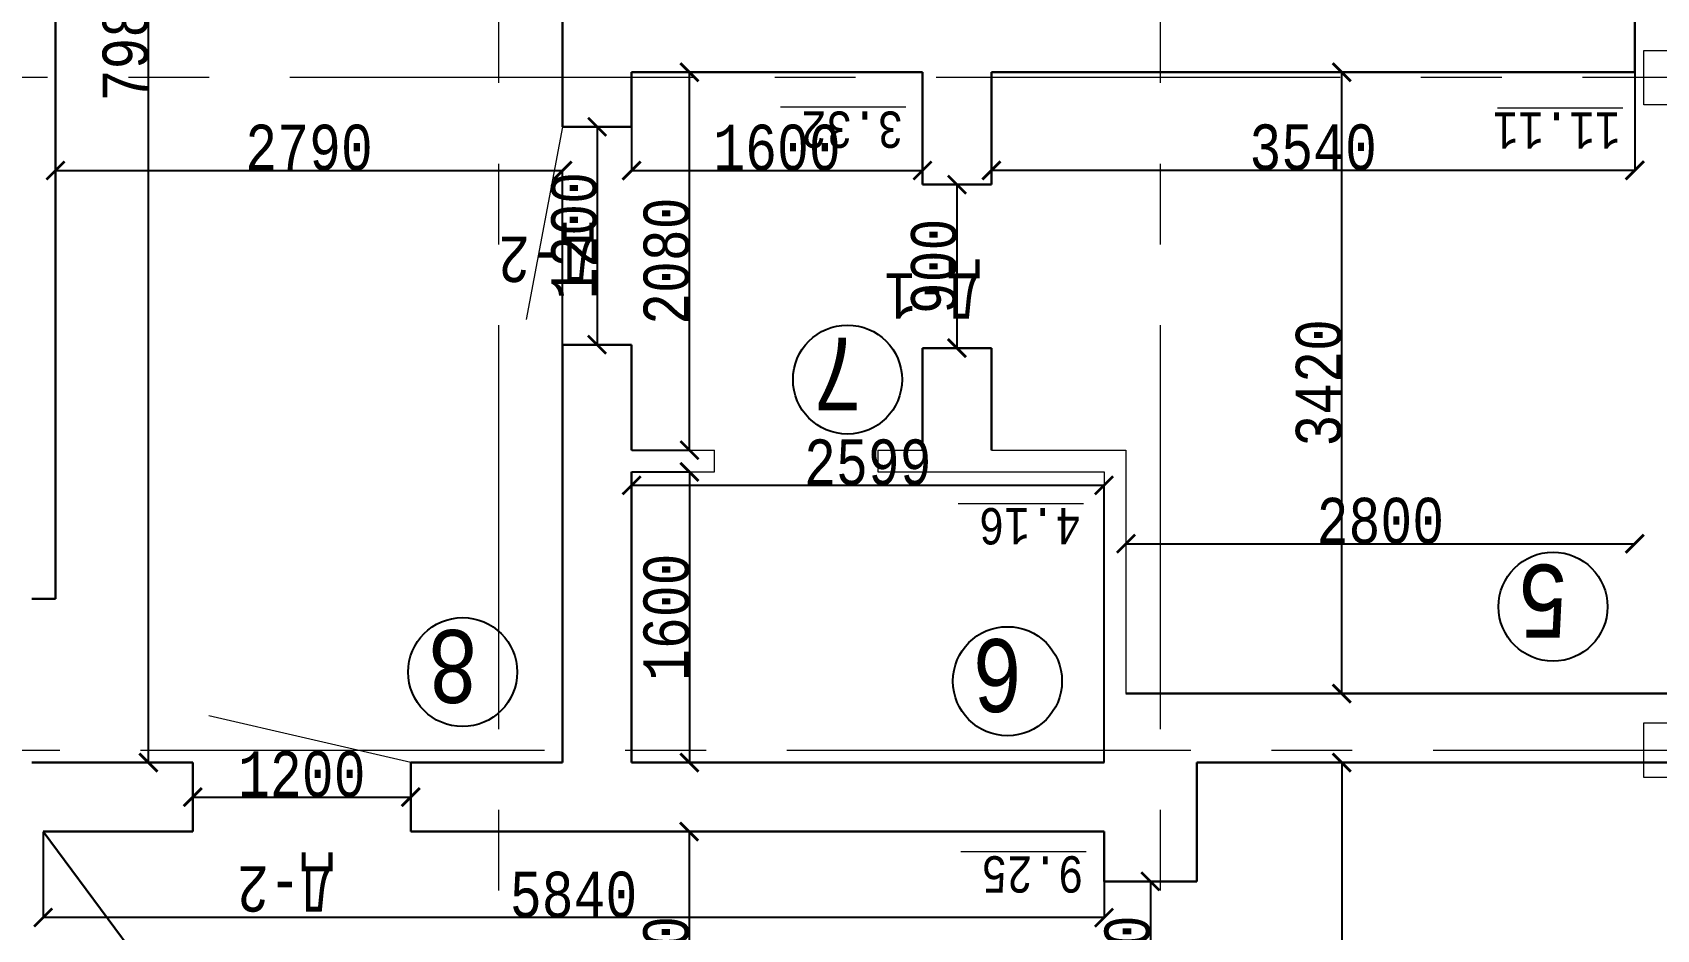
# Model space of a CAD drawing. Header units: millimetres. Extents: x -689206 to 4969298, y -1019800 to 703299.
# Drawn here: x 377980 to 386916, y -947897 to -942960 of the extents above; entities that cross this region are included whole.
import ezdxf

# ---------------------------------------------------------------- set-up
doc = ezdxf.new("R2010")
doc.units = ezdxf.units.MM
doc.linetypes.add('осеваяX2', pattern=[101.6, 63.5, -12.7, 12.7, -12.7])
for name, color, linetype, lineweight in [('несущие', 7, 'Continuous', 30), ('ПЕРЕГОРОДКИ', 252, 'Continuous', 9), ('РАЗМЕРЫ', 7, 'Continuous', 9), ('стены', 7, 'Continuous', 20)]:
    doc.layers.add(name, color=color, linetype=linetype, lineweight=lineweight)
doc.layers.add('четотам', color=7, linetype='Continuous')
doc.styles.add('Аннотативный', font='isocteur.ttf', dxfattribs={"width": 0.7, "height": 250})
doc.dimstyles.new('Аннотативный', dxfattribs={"dimscale": 0, "dimtxt": 250, "dimasz": 100, "dimexe": 1.25, "dimexo": 0.625, "dimtad": 1, "dimdec": 0, "dimtxsty": 'Аннотативный', "dimblk": 'ARCHTICK', "dimcen": 2.5, "dimadec": 0, "dimazin": 0, "dimtfac": 1, "dimtdec": 0, "dimtmove": 0, "dimatfit": 3, "dimfxl": 1, "dimarcsym": 0})

# ---------------------------------------------------------------- blocks, each defined once
blk = doc.blocks.new('_ArchTick')
at = {"color": 0, "linetype": 'ByBlock', "const_width": 0.15}
blk.add_lwpolyline([(-0.5, -0.5), (0.5, 0.5)], dxfattribs=at)
blk = doc.blocks.new('*D4265')
at = {"layer": 'Defpoints', "color": 0, "lineweight": 5, "transparency": 16777216}
for p in [(385183.8, -943178.3), (385183.8, -943178.3), (385183.8, -946598.3)]:
    blk.add_point(p, dxfattribs=at)
at = {"layer": 'стены', "color": 0, "lineweight": -2, "transparency": 16777216}
for p, q in [((385183.1, -943178.3), (385182.5, -943178.3)), ((385183.8, -946598.3), (385183.8, -943178.3)), ((385183.1, -946598.3), (385182.5, -946598.3))]:
    blk.add_line(p, q, dxfattribs=at)
at = {"layer": 'стены', "color": 0, "lineweight": -2, "transparency": 16777216, "xscale": 100, "yscale": 100, "zscale": 100}
for p, rotation in [((385183.8, -943178.3), 90), ((385183.8, -946598.3), 270)]:
    blk.add_blockref('_ArchTick', p, dxfattribs=dict(at, rotation=rotation))
at = {"layer": 'стены', "color": 0, "lineweight": 5, "transparency": 16777216, "insert": (385058.1, -944888.3), "char_height": 250, "attachment_point": 5, "rotation": 90, "style": 'Аннотативный'}
blk.add_mtext('3420', dxfattribs=at)
blk = doc.blocks.new('*D4266')
at = {"layer": 'Defpoints', "color": 0, "lineweight": 5, "transparency": 16777216}
for p in [(383256.7, -943178.3), (386796.7, -943178.3), (386796.7, -943718.3)]:
    blk.add_point(p, dxfattribs=at)
at = {"layer": 'стены', "color": 0, "lineweight": -2, "transparency": 16777216}
for p, q in [((383256.7, -943178.9), (383256.7, -943719.5)), ((386796.7, -943178.9), (386796.7, -943719.5)), ((383256.7, -943718.3), (386796.7, -943718.3))]:
    blk.add_line(p, q, dxfattribs=at)
at = {"layer": 'стены', "color": 0, "lineweight": -2, "transparency": 16777216, "xscale": 100, "yscale": 100, "zscale": 100, "rotation": 180}
blk.add_blockref('_ArchTick', (383256.7, -943718.3), dxfattribs=at)
at = {"layer": 'стены', "color": 0, "lineweight": -2, "transparency": 16777216, "xscale": 100, "yscale": 100, "zscale": 100}
blk.add_blockref('_ArchTick', (386796.7, -943718.3), dxfattribs=at)
at = {"layer": 'стены', "color": 0, "lineweight": 5, "transparency": 16777216, "insert": (385026.7, -943592.6), "char_height": 250, "attachment_point": 5, "style": 'Аннотативный'}
blk.add_mtext('3540', dxfattribs=at)
blk = doc.blocks.new('*D4267')
at = {"layer": 'Defpoints', "color": 0, "lineweight": 5, "transparency": 16777216}
for p in [(381276.7, -943178.3), (381594.8, -943178.3), (381276.7, -945258.3)]:
    blk.add_point(p, dxfattribs=at)
at = {"layer": 'стены', "color": 0, "lineweight": -2, "transparency": 16777216}
for p, q in [((381277.4, -943178.3), (381596.1, -943178.3)), ((381594.8, -945258.3), (381594.8, -943178.3)), ((381277.4, -945258.3), (381596.1, -945258.3))]:
    blk.add_line(p, q, dxfattribs=at)
at = {"layer": 'стены', "color": 0, "lineweight": -2, "transparency": 16777216, "xscale": 100, "yscale": 100, "zscale": 100}
for p, rotation in [((381594.8, -943178.3), 90), ((381594.8, -945258.3), 270)]:
    blk.add_blockref('_ArchTick', p, dxfattribs=dict(at, rotation=rotation))
at = {"layer": 'стены', "color": 0, "lineweight": 5, "transparency": 16777216, "insert": (381469.2, -944218.3), "char_height": 250, "attachment_point": 5, "rotation": 90, "style": 'Аннотативный'}
blk.add_mtext('2080', dxfattribs=at)
blk = doc.blocks.new('*D4268')
at = {"layer": 'Defpoints', "color": 0, "lineweight": 5, "transparency": 16777216}
for p in [(381276.7, -945378.3), (381276.7, -946978.3), (381594.5, -946978.3)]:
    blk.add_point(p, dxfattribs=at)
at = {"layer": 'стены', "color": 0, "lineweight": -2, "transparency": 16777216}
for p, q in [((381277.4, -945378.3), (381595.7, -945378.3)), ((381594.5, -945378.3), (381594.5, -946978.3)), ((381277.4, -946978.3), (381595.7, -946978.3))]:
    blk.add_line(p, q, dxfattribs=at)
at = {"layer": 'стены', "color": 0, "lineweight": -2, "transparency": 16777216, "xscale": 100, "yscale": 100, "zscale": 100}
for p, rotation in [((381594.5, -945378.3), 90), ((381594.5, -946978.3), 270)]:
    blk.add_blockref('_ArchTick', p, dxfattribs=dict(at, rotation=rotation))
at = {"layer": 'стены', "color": 0, "transparency": 16777216, "insert": (381468.8, -946178.3), "char_height": 250, "attachment_point": 5, "rotation": 90, "style": 'Аннотативный'}
blk.add_mtext('1600', dxfattribs=at)
blk = doc.blocks.new('*D4269')
at = {"layer": 'Defpoints', "color": 0, "lineweight": 5, "transparency": 16777216}
for p in [(383876.1, -945452.1), (381276.7, -946978.3), (383876.1, -946978.3)]:
    blk.add_point(p, dxfattribs=at)
at = {"layer": 'стены', "color": 0, "lineweight": -2, "transparency": 16777216}
for p, q in [((381276.7, -946977.6), (381276.7, -945450.8)), ((381276.7, -945452.1), (383876.1, -945452.1)), ((383876.1, -946977.6), (383876.1, -945450.8))]:
    blk.add_line(p, q, dxfattribs=at)
at = {"layer": 'стены', "color": 0, "lineweight": -2, "transparency": 16777216, "xscale": 100, "yscale": 100, "zscale": 100, "rotation": 180}
blk.add_blockref('_ArchTick', (381276.7, -945452.1), dxfattribs=at)
at = {"layer": 'стены', "color": 0, "lineweight": -2, "transparency": 16777216, "xscale": 100, "yscale": 100, "zscale": 100}
blk.add_blockref('_ArchTick', (383876.1, -945452.1), dxfattribs=at)
at = {"layer": 'стены', "color": 0, "transparency": 16777216, "insert": (382576.4, -945326.4), "char_height": 250, "attachment_point": 5, "style": 'Аннотативный'}
blk.add_mtext('2599', dxfattribs=at)
blk = doc.blocks.new('*D4270')
at = {"layer": 'Defpoints', "color": 0, "lineweight": 5, "transparency": 16777216}
for p in [(383996.7, -945773.6), (386796.7, -945773.6), (386796.7, -945773.6)]:
    blk.add_point(p, dxfattribs=at)
at = {"layer": 'стены', "color": 0, "lineweight": -2, "transparency": 16777216}
for p, q in [((383996.7, -945772.9), (383996.7, -945772.3)), ((383996.7, -945773.6), (386796.7, -945773.6)), ((386796.7, -945772.9), (386796.7, -945772.3))]:
    blk.add_line(p, q, dxfattribs=at)
at = {"layer": 'стены', "color": 0, "lineweight": -2, "transparency": 16777216, "xscale": 100, "yscale": 100, "zscale": 100, "rotation": 180}
blk.add_blockref('_ArchTick', (383996.7, -945773.6), dxfattribs=at)
at = {"layer": 'стены', "color": 0, "lineweight": -2, "transparency": 16777216, "xscale": 100, "yscale": 100, "zscale": 100}
blk.add_blockref('_ArchTick', (386796.7, -945773.6), dxfattribs=at)
at = {"layer": 'стены', "color": 0, "lineweight": 5, "transparency": 16777216, "insert": (385396.7, -945647.9), "char_height": 250, "attachment_point": 5, "style": 'Аннотативный'}
blk.add_mtext('2800', dxfattribs=at)
blk = doc.blocks.new('*D4306')
at = {"layer": 'Defpoints', "color": 0, "lineweight": 5, "transparency": 16777216}
for p in [(381086.7, -943478.5), (381086.7, -944678.3), (381086.7, -944678.3)]:
    blk.add_point(p, dxfattribs=at)
at = {"layer": 'стены', "color": 0, "lineweight": -2, "transparency": 16777216}
for p, q in [((381086.1, -943478.5), (381085.5, -943478.5)), ((381086.7, -943478.5), (381086.7, -944678.3)), ((381086.1, -944678.3), (381085.5, -944678.3))]:
    blk.add_line(p, q, dxfattribs=at)
at = {"layer": 'стены', "color": 0, "lineweight": -2, "transparency": 16777216, "xscale": 100, "yscale": 100, "zscale": 100}
for p, rotation in [((381086.7, -943478.5), 90), ((381086.7, -944678.3), 270)]:
    blk.add_blockref('_ArchTick', p, dxfattribs=dict(at, rotation=rotation))
at = {"layer": 'стены', "color": 0, "lineweight": 5, "transparency": 16777216, "insert": (380961.1, -944078.4), "char_height": 250, "attachment_point": 5, "rotation": 90, "style": 'Аннотативный'}
blk.add_mtext('1200', dxfattribs=at)
blk = doc.blocks.new('*D4307')
at = {"layer": 'Defpoints', "color": 0, "lineweight": 5, "transparency": 16777216}
for p in [(381276.7, -943178.3), (382876.7, -943178.3), (382876.7, -943719.5)]:
    blk.add_point(p, dxfattribs=at)
at = {"layer": 'стены', "color": 0, "lineweight": -2, "transparency": 16777216}
for p, q in [((381276.7, -943178.9), (381276.7, -943720.8)), ((382876.7, -943178.9), (382876.7, -943720.8)), ((381276.7, -943719.5), (382876.7, -943719.5))]:
    blk.add_line(p, q, dxfattribs=at)
at = {"layer": 'стены', "color": 0, "lineweight": -2, "transparency": 16777216, "xscale": 100, "yscale": 100, "zscale": 100, "rotation": 180}
blk.add_blockref('_ArchTick', (381276.7, -943719.5), dxfattribs=at)
at = {"layer": 'стены', "color": 0, "lineweight": -2, "transparency": 16777216, "xscale": 100, "yscale": 100, "zscale": 100}
blk.add_blockref('_ArchTick', (382876.7, -943719.5), dxfattribs=at)
at = {"layer": 'стены', "color": 0, "lineweight": 5, "transparency": 16777216, "insert": (382076.7, -943593.9), "char_height": 250, "attachment_point": 5, "style": 'Аннотативный'}
blk.add_mtext('1600', dxfattribs=at)
blk = doc.blocks.new('*D4334')
at = {"layer": 'Defpoints', "color": 0, "linetype": 'ByBlock', "lineweight": 5, "transparency": 16777216}
for p in [(384386.1, -946978.3), (384641.1, -951978.3), (385183.8, -951978.3)]:
    blk.add_point(p, dxfattribs=at)
at = {"layer": 'ПЕРЕГОРОДКИ', "color": 0, "linetype": 'ByBlock', "lineweight": -2, "transparency": 16777216}
for p, q in [((384386.7, -946978.3), (385185, -946978.3)), ((385183.8, -946978.3), (385183.8, -951978.3)), ((384641.7, -951978.3), (385185, -951978.3))]:
    blk.add_line(p, q, dxfattribs=at)
at = {"layer": 'ПЕРЕГОРОДКИ', "color": 0, "linetype": 'ByBlock', "lineweight": -2, "transparency": 16777216, "xscale": 100, "yscale": 100, "zscale": 100}
for p, rotation in [((385183.8, -946978.3), 90), ((385183.8, -951978.3), 270)]:
    blk.add_blockref('_ArchTick', p, dxfattribs=dict(at, rotation=rotation))
at = {"layer": 'ПЕРЕГОРОДКИ', "color": 0, "linetype": 'ByBlock', "lineweight": 13, "transparency": 16777216, "insert": (385058.1, -949478.3), "char_height": 250, "attachment_point": 5, "rotation": 90, "style": 'Аннотативный'}
blk.add_mtext('5000', dxfattribs=at)
blk = doc.blocks.new('*D4345')
at = {"layer": 'Defpoints', "color": 0, "linetype": 'ByBlock', "lineweight": 5, "transparency": 16777216}
for p in [(381289, -947358.3), (381289, -948988.3), (381593.2, -948988.3)]:
    blk.add_point(p, dxfattribs=at)
at = {"layer": 'РАЗМЕРЫ', "color": 0, "linetype": 'ByBlock', "lineweight": -2, "transparency": 16777216}
for p, q in [((381289.6, -947358.3), (381594.5, -947358.3)), ((381593.2, -947358.3), (381593.2, -948988.3)), ((381289.6, -948988.3), (381594.5, -948988.3))]:
    blk.add_line(p, q, dxfattribs=at)
at = {"layer": 'РАЗМЕРЫ', "color": 0, "linetype": 'ByBlock', "lineweight": -2, "transparency": 16777216, "xscale": 100, "yscale": 100, "zscale": 100}
for p, rotation in [((381593.2, -947358.3), 90), ((381593.2, -948988.3), 270)]:
    blk.add_blockref('_ArchTick', p, dxfattribs=dict(at, rotation=rotation))
at = {"layer": 'РАЗМЕРЫ', "color": 0, "linetype": 'ByBlock', "lineweight": 5, "transparency": 16777216, "insert": (381467.6, -948173.3), "char_height": 250, "attachment_point": 5, "rotation": 90, "style": 'Аннотативный'}
blk.add_mtext('1630', dxfattribs=at)
blk = doc.blocks.new('*D4346')
at = {"layer": 'Defpoints', "color": 0, "linetype": 'ByBlock', "lineweight": 5, "transparency": 16777216}
for p in [(378038.4, -947358.3), (383876.1, -947358.3), (378038.4, -947831.4)]:
    blk.add_point(p, dxfattribs=at)
at = {"layer": 'РАЗМЕРЫ', "color": 0, "linetype": 'ByBlock', "lineweight": -2, "transparency": 16777216}
for p, q in [((378038.4, -947358.9), (378038.4, -947832.7)), ((383876.1, -947358.9), (383876.1, -947832.7)), ((383876.1, -947831.4), (378038.4, -947831.4))]:
    blk.add_line(p, q, dxfattribs=at)
at = {"layer": 'РАЗМЕРЫ', "color": 0, "linetype": 'ByBlock', "lineweight": -2, "transparency": 16777216, "xscale": 100, "yscale": 100, "zscale": 100, "rotation": 180}
blk.add_blockref('_ArchTick', (378038.4, -947831.4), dxfattribs=at)
at = {"layer": 'РАЗМЕРЫ', "color": 0, "linetype": 'ByBlock', "lineweight": -2, "transparency": 16777216, "xscale": 100, "yscale": 100, "zscale": 100}
blk.add_blockref('_ArchTick', (383876.1, -947831.4), dxfattribs=at)
at = {"layer": 'РАЗМЕРЫ', "color": 0, "linetype": 'ByBlock', "lineweight": 5, "transparency": 16777216, "insert": (380957.2, -947705.8), "char_height": 250, "attachment_point": 5, "style": 'Аннотативный'}
blk.add_mtext('5840', dxfattribs=at)
blk = doc.blocks.new('*D4359')
at = {"layer": 'Defpoints', "color": 0, "linetype": 'ByBlock', "lineweight": 5, "transparency": 16777216}
for p in [(378861.7, -947168.3), (380061.7, -947168.3), (380061.7, -947168.3)]:
    blk.add_point(p, dxfattribs=at)
at = {"layer": 'РАЗМЕРЫ', "color": 0, "linetype": 'ByBlock', "lineweight": -2, "transparency": 16777216}
for p, q in [((378861.7, -947167.6), (378861.7, -947167)), ((378861.7, -947168.3), (380061.7, -947168.3)), ((380061.7, -947167.6), (380061.7, -947167))]:
    blk.add_line(p, q, dxfattribs=at)
at = {"layer": 'РАЗМЕРЫ', "color": 0, "linetype": 'ByBlock', "lineweight": -2, "transparency": 16777216, "xscale": 100, "yscale": 100, "zscale": 100, "rotation": 180}
blk.add_blockref('_ArchTick', (378861.7, -947168.3), dxfattribs=at)
at = {"layer": 'РАЗМЕРЫ', "color": 0, "linetype": 'ByBlock', "lineweight": -2, "transparency": 16777216, "xscale": 100, "yscale": 100, "zscale": 100}
blk.add_blockref('_ArchTick', (380061.7, -947168.3), dxfattribs=at)
at = {"layer": 'РАЗМЕРЫ', "color": 0, "linetype": 'ByBlock', "lineweight": 5, "transparency": 16777216, "insert": (379461.7, -947042.6), "char_height": 250, "attachment_point": 5, "style": 'Аннотативный'}
blk.add_mtext('1200', dxfattribs=at)
blk = doc.blocks.new('*D4366')
at = {"layer": 'Defpoints', "color": 0, "linetype": 'ByBlock', "lineweight": 5, "transparency": 16777216}
for p in [(378419.2, -938998.3), (378617.9, -938998.3), (378419.2, -946978.3)]:
    blk.add_point(p, dxfattribs=at)
at = {"layer": 'РАЗМЕРЫ', "color": 0, "linetype": 'ByBlock', "lineweight": -2, "transparency": 16777216}
for p, q in [((378419.9, -938998.3), (378619.1, -938998.3)), ((378617.9, -946978.3), (378617.9, -938998.3)), ((378419.9, -946978.3), (378619.1, -946978.3))]:
    blk.add_line(p, q, dxfattribs=at)
at = {"layer": 'РАЗМЕРЫ', "color": 0, "linetype": 'ByBlock', "lineweight": -2, "transparency": 16777216, "xscale": 100, "yscale": 100, "zscale": 100}
for p, rotation in [((378617.9, -938998.3), 90), ((378617.9, -946978.3), 270)]:
    blk.add_blockref('_ArchTick', p, dxfattribs=dict(at, rotation=rotation))
at = {"layer": 'РАЗМЕРЫ', "color": 0, "linetype": 'ByBlock', "lineweight": 5, "transparency": 16777216, "insert": (378492.3, -942988.3), "char_height": 250, "attachment_point": 5, "rotation": 90, "style": 'Аннотативный'}
blk.add_mtext('7980', dxfattribs=at)
blk = doc.blocks.new('*D4320')
at = {"layer": 'Defpoints', "color": 0, "linetype": 'ByBlock', "lineweight": 5, "transparency": 16777216}
for p in [(384131.1, -947632.3), (384131.1, -948532.3), (384131.1, -948532.3)]:
    blk.add_point(p, dxfattribs=at)
at = {"layer": 'РАЗМЕРЫ', "color": 0, "linetype": 'ByBlock', "lineweight": -2, "transparency": 16777216}
for p, q in [((384130.4, -947632.3), (384129.8, -947632.3)), ((384131.1, -947632.3), (384131.1, -948532.3)), ((384130.4, -948532.3), (384129.8, -948532.3))]:
    blk.add_line(p, q, dxfattribs=at)
at = {"layer": 'РАЗМЕРЫ', "color": 0, "linetype": 'ByBlock', "lineweight": -2, "transparency": 16777216, "xscale": 100, "yscale": 100, "zscale": 100}
for p, rotation in [((384131.1, -947632.3), 90), ((384131.1, -948532.3), 270)]:
    blk.add_blockref('_ArchTick', p, dxfattribs=dict(at, rotation=rotation))
at = {"layer": 'РАЗМЕРЫ', "color": 0, "linetype": 'ByBlock', "lineweight": 5, "transparency": 16777216, "insert": (384005.4, -948082.3), "char_height": 250, "attachment_point": 5, "rotation": 90, "style": 'Аннотативный'}
blk.add_mtext('900', dxfattribs=at)
blk = doc.blocks.new('*D4402')
at = {"layer": 'Defpoints', "color": 0, "linetype": 'ByBlock', "lineweight": 5, "transparency": 16777216}
for p in [(383066.7, -943797.3), (383066.7, -944697.3), (383066.7, -944697.3)]:
    blk.add_point(p, dxfattribs=at)
at = {"layer": 'РАЗМЕРЫ', "color": 0, "linetype": 'ByBlock', "lineweight": -2, "transparency": 16777216}
for p, q in [((383066.1, -943797.3), (383065.5, -943797.3)), ((383066.7, -943797.3), (383066.7, -944697.3)), ((383066.1, -944697.3), (383065.5, -944697.3))]:
    blk.add_line(p, q, dxfattribs=at)
at = {"layer": 'РАЗМЕРЫ', "color": 0, "linetype": 'ByBlock', "lineweight": -2, "transparency": 16777216, "xscale": 100, "yscale": 100, "zscale": 100}
for p, rotation in [((383066.7, -943797.3), 90), ((383066.7, -944697.3), 270)]:
    blk.add_blockref('_ArchTick', p, dxfattribs=dict(at, rotation=rotation))
at = {"layer": 'РАЗМЕРЫ', "color": 0, "linetype": 'ByBlock', "lineweight": 20, "transparency": 16777216, "insert": (382941.1, -944247.3), "char_height": 250, "attachment_point": 5, "rotation": 90, "style": 'Аннотативный'}
blk.add_mtext('900', dxfattribs=at)
blk = doc.blocks.new('*D4429')
at = {"layer": 'Defpoints', "color": 0, "linetype": 'ByBlock', "lineweight": 5, "ltscale": 35, "transparency": 16777216}
for p in [(380896.7, -943719.5), (378106.7, -946077.8), (380896.7, -946077.8)]:
    blk.add_point(p, dxfattribs=at)
at = {"layer": 'РАЗМЕРЫ', "color": 0, "linetype": 'ByBlock', "lineweight": -2, "ltscale": 35, "transparency": 16777216}
for p, q in [((378106.7, -946077.2), (378106.7, -943718.3)), ((378106.7, -943719.5), (380896.7, -943719.5)), ((380896.7, -946077.2), (380896.7, -943718.3))]:
    blk.add_line(p, q, dxfattribs=at)
at = {"layer": 'РАЗМЕРЫ', "color": 0, "linetype": 'ByBlock', "lineweight": -2, "ltscale": 35, "transparency": 16777216, "xscale": 100, "yscale": 100, "zscale": 100, "rotation": 180}
blk.add_blockref('_ArchTick', (378106.7, -943719.5), dxfattribs=at)
at = {"layer": 'РАЗМЕРЫ', "color": 0, "linetype": 'ByBlock', "lineweight": -2, "ltscale": 35, "transparency": 16777216, "xscale": 100, "yscale": 100, "zscale": 100}
blk.add_blockref('_ArchTick', (380896.7, -943719.5), dxfattribs=at)
at = {"layer": 'РАЗМЕРЫ', "color": 0, "linetype": 'ByBlock', "lineweight": 5, "ltscale": 35, "transparency": 16777216, "insert": (379501.7, -943593.9), "char_height": 250, "attachment_point": 5, "style": 'Аннотативный'}
blk.add_mtext('2790', dxfattribs=at)

msp = doc.modelspace()

# ---------------------------------------------------------------- linework, layer by layer
at = {"layer": 'несущие', "color": 0}
msp.add_line((378038.4, -947358.3), (380286.1, -950382.4), dxfattribs=at)
at = {"layer": 'РАЗМЕРЫ', "linetype": 'осеваяX2', "lineweight": 5, "ltscale": 35}
for p, q in [((384186.1, -964573.6), (384186.1, -914735.9)), ((332346.7, -946910.3), (399399.4, -946910.3))]:
    msp.add_line(p, q, dxfattribs=at)
at = {"layer": 'РАЗМЕРЫ', "linetype": 'ByBlock', "lineweight": 30, "ltscale": 35}
for p, q in [((378106.7, -939898.3), (378106.7, -946077.8)), ((378106.7, -946077.8), (377976.7, -946077.8))]:
    msp.add_line(p, q, dxfattribs=at)
at = {"layer": 'РАЗМЕРЫ', "linetype": 'ByBlock', "lineweight": 30}
for p, q in [((386796.7, -942798.3), (386796.7, -943178.3)), ((383256.7, -943797.3), (382876.7, -943797.3)), ((383256.7, -944697.3), (382876.7, -944697.3)), ((378861.7, -946978.3), (378861.7, -947358.3)), ((380061.7, -946978.3), (380061.7, -947358.3)), ((383876.1, -947632.3), (384386.1, -947632.3))]:
    msp.add_line(p, q, dxfattribs=at)
at = {"layer": 'РАЗМЕРЫ'}
for p, q in [((382784.8, -943370.5), (382095.5, -943370.5)), ((386731.2, -943375.6), (386041.9, -943375.6)), ((383762.8, -945553.5), (383073.5, -945553.5)), ((383777.4, -947469.8), (383088.1, -947469.8))]:
    msp.add_line(p, q, dxfattribs=at)
at = {"layer": 'РАЗМЕРЫ', "linetype": 'ByBlock', "lineweight": 9}
msp.add_line((380061.7, -946978.3), (378950.8, -946721.7), dxfattribs=at)
at = {"layer": 'стены', "linetype": 'осеваяX2', "lineweight": 5, "ltscale": 35}
for p, q in [((380546.7, -964573.6), (380546.7, -914735.9)), ((399399.4, -943208.3), (332346.7, -943208.3))]:
    msp.add_line(p, q, dxfattribs=at)
at = {"layer": 'стены', "lineweight": 30}
for p, q in [((380896.7, -942498), (380896.7, -943478.3)), ((380896.7, -943478.5), (380896.7, -942498.3)), ((381276.7, -943478.3), (381276.7, -943178.3)), ((381276.7, -943178.3), (381276.7, -943478.5)), ((382876.7, -943178.3), (381276.7, -943178.3)), ((382876.7, -943178.3), (382876.7, -943797.3)), ((383256.7, -943797.3), (383256.7, -943178.3)), ((383256.7, -943178.3), (386796.7, -943178.3)), ((383256.7, -943178.3), (383256.7, -943797.3)), ((386796.7, -943178.3), (383256.7, -943178.3)), ((381276.7, -943478.3), (381276.7, -943258.3)), ((381276.7, -943478.5), (380896.7, -943478.5)), ((380896.7, -944678.3), (380896.7, -946978.3)), ((380896.7, -944678.3), (381276.7, -944678.3)), ((381276.7, -944798.3), (381276.7, -944678.3)), ((381276.7, -944798.3), (381276.7, -944678.3)), ((381276.7, -945258.3), (381276.7, -944678.3)), ((382876.7, -944697.3), (382876.7, -945258.3)), ((383256.7, -945258.3), (383256.7, -944697.3)), ((383256.7, -944697.3), (383256.7, -944978.3)), ((381276.7, -944798.3), (381276.7, -945258.3)), ((381276.7, -945378.3), (381276.7, -946978.3)), ((381276.7, -946978.3), (381276.7, -945378.3)), ((383996.7, -946598.3), (385183.8, -946598.3)), ((385183.8, -946598.3), (384386.1, -946598.3)), ((385187.5, -946598.3), (387306.7, -946598.3)), ((386796.7, -946598.3), (386083.8, -946598.3)), ((377976.7, -946978.3), (378861.7, -946978.3)), ((380061.7, -946978.3), (380896.7, -946978.3)), ((381276.7, -946978.3), (383876.1, -946978.3)), ((384386.1, -946978.3), (384386.1, -947632.3)), ((385183.8, -946978.3), (384386.1, -946978.3)), ((388896.1, -946978.3), (385185, -946978.3)), ((378038.4, -947358.3), (378861.7, -947358.3)), ((380061.7, -947358.3), (383876.1, -947358.3)), ((383876.1, -947632.3), (383876.1, -947358.3)), ((384386.1, -947632.3), (384386.1, -947358.3))]:
    msp.add_line(p, q, dxfattribs=at)
at = {"layer": 'стены'}
for p, q in [((381276.7, -943178.3), (382876.7, -943178.3)), ((381276.7, -945258.3), (381732.1, -945258.3)), ((381732.1, -945378.3), (381732.1, -945258.3)), ((382632.1, -945258.3), (382876.7, -945258.3)), ((382632.1, -945258.3), (382632.1, -945378.3)), ((383256.7, -945258.3), (383876.7, -945258.3)), ((383876.7, -945258.3), (383996.7, -945258.3)), ((383996.7, -945258.3), (383996.7, -946598.3)), ((381276.7, -945378.3), (381732.1, -945378.3)), ((381276.7, -945378.3), (381732.1, -945378.3)), ((382632.1, -945378.3), (383006.1, -945378.3)), ((382632.1, -945378.3), (383876.7, -945378.3)), ((383876.7, -945378.3), (383876.1, -946978.3)), ((383876.1, -946598.3), (383876.7, -946598.3)), ((383876.1, -946598.3), (383876.7, -946598.3)), ((383996.7, -946598.3), (384386.1, -946598.3)), ((384386.1, -946978.3), (384386.1, -947358.3))]:
    msp.add_line(p, q, dxfattribs=at)
at = {"layer": 'стены', "lineweight": 9}
msp.add_line((380896.7, -943478.3), (380697.2, -944539.6), dxfattribs=at)
at = {"layer": 'стены'}
for points in [[(387146.7, -943358.3), (386846.7, -943358.3), (386846.7, -943058.3), (387146.7, -943058.3)], [(387146.7, -947060.3), (386846.7, -947060.3), (386846.7, -946760.3), (387146.7, -946760.3)]]:
    msp.add_lwpolyline(points, close=True, dxfattribs=at)
at = {"layer": 'четотам'}
for centre in [(382464.7, -944870.2), (386346.7, -946120.2), (380346.7, -946480.2), (383344.7, -946530.2)]:
    msp.add_circle(centre, 300, dxfattribs=at)

# ---------------------------------------------------------------- texts
at = {"layer": 'РАЗМЕРЫ', "char_height": 200, "width": 656.117, "attachment_point": 1, "rotation": 180, "style": 'Аннотативный'}
for s, insert in [('3.32', (382770.7, -943594.5)), ('11.11', (386717, -943599.6)), ('4.16', (383748.7, -945777.5)), ('9.25', (383763.2, -947693.8))]:
    msp.add_mtext(s, dxfattribs=dict(at, insert=insert))
at = {"layer": 'РАЗМЕРЫ', "lineweight": 20, "ltscale": 150, "attachment_point": 1, "rotation": 180, "style": 'Аннотативный'}
for s, insert, char_height, width in [('Д-2', (381068.3, -944332.9), 250, 922.913), ('Д-1', (383192.4, -944534.8), 250, 922.913), ('7', (382550.6, -945040), 401.1, 1460), ('5', (386432.6, -946290), 401.1, 1460), ('8', (380432.6, -946650), 401.1, 1460), ('6', (383430.6, -946700), 401.1, 1460), ('Д-2', (379631.6, -947798.5), 250, 922.913)]:
    msp.add_mtext(s, dxfattribs=dict(at, insert=insert, char_height=char_height, width=width))

# ---------------------------------------------------------------- dimensions: what is measured, and where the dimension line sits
at = {"layer": 'ПЕРЕГОРОДКИ', "color": 18, "linetype": 'ByBlock', "lineweight": 13, "true_color": 0x000000}
dim = msp.add_linear_dim(base=(385183.8, -951978.3), p1=(384386.1, -946978.3), p2=(384641.1, -951978.3), angle=270, dimstyle='Аннотативный', dxfattribs=at)
dim.commit()
dim.dimension.update_dxf_attribs({"geometry": '*D4334', "text_midpoint": (385058.1, -949478.3)})
at = {"layer": 'РАЗМЕРЫ', "linetype": 'ByBlock', "lineweight": 5}
for base, p1, p2, picture, middle in [((378617.9, -938998.3), (378419.2, -946978.3), (378419.2, -938998.3), '*D4366', (378492.3, -942988.3)), ((381593.2, -948988.3), (381289, -947358.3), (381289, -948988.3), '*D4345', (381467.6, -948173.3)), ((384131.1, -948532.3), (384131.1, -947632.3), (384131.1, -948532.3), '*D4320', (384005.4, -948082.3))]:
    dim = msp.add_linear_dim(base=base, p1=p1, p2=p2, angle=270, dimstyle='Аннотативный', dxfattribs=at)
    dim.commit()
    dim.dimension.update_dxf_attribs({"geometry": picture, "text_midpoint": middle})
at = {"layer": 'РАЗМЕРЫ', "linetype": 'ByBlock', "lineweight": 5, "ltscale": 35}
dim = msp.add_aligned_dim(p1=(378106.7, -946077.8), p2=(380896.7, -946077.8), distance=2358.3, dimstyle='Аннотативный', dxfattribs=at)
dim.commit()
dim.dimension.update_dxf_attribs({"geometry": '*D4429', "text_midpoint": (379501.7, -943593.9)})
at = {"layer": 'РАЗМЕРЫ', "linetype": 'ByBlock', "lineweight": 20}
dim = msp.add_linear_dim(base=(383066.7, -944697.3), p1=(383066.7, -943797.3), p2=(383066.7, -944697.3), angle=270, dimstyle='Аннотативный', dxfattribs=at)
dim.commit()
dim.dimension.update_dxf_attribs({"geometry": '*D4402', "text_midpoint": (382941.1, -944247.3)})
at = {"layer": 'РАЗМЕРЫ', "linetype": 'ByBlock', "lineweight": 5}
dim = msp.add_aligned_dim(p1=(378861.7, -947168.3), p2=(380061.7, -947168.3), distance=0, dimstyle='Аннотативный', dxfattribs=at)
dim.commit()
dim.dimension.update_dxf_attribs({"geometry": '*D4359', "text_midpoint": (379461.7, -947042.6)})
dim = msp.add_linear_dim(base=(378038.4, -947831.4), p1=(383876.1, -947358.3), p2=(378038.4, -947358.3), angle=180, text='5840', dimstyle='Аннотативный', dxfattribs=at)
dim.commit()
dim.dimension.update_dxf_attribs({"geometry": '*D4346', "text_midpoint": (380957.2, -947705.8)})
at = {"layer": 'стены', "lineweight": 5}
for p1, p2, distance, picture, middle in [((381276.7, -945258.3), (381276.7, -943178.3), -318.1, '*D4267', (381469.2, -944218.3)), ((385183.8, -946598.3), (385183.8, -943178.3), 0, '*D4265', (385058.1, -944888.3)), ((381276.7, -943178.3), (382876.7, -943178.3), -541.2, '*D4307', (382076.7, -943593.9)), ((381086.7, -943478.5), (381086.7, -944678.3), 0, '*D4306', (380961.1, -944078.4)), ((383996.7, -945773.6), (386796.7, -945773.6), 0, '*D4270', (385396.7, -945647.9))]:
    dim = msp.add_aligned_dim(p1=p1, p2=p2, distance=distance, dimstyle='Аннотативный', dxfattribs=at)
    dim.commit()
    dim.dimension.update_dxf_attribs({"geometry": picture, "text_midpoint": middle})
dim = msp.add_linear_dim(base=(386796.7, -943718.3), p1=(383256.7, -943178.3), p2=(386796.7, -943178.3), angle=0, dimstyle='Аннотативный', dxfattribs=at)
dim.commit()
dim.dimension.update_dxf_attribs({"geometry": '*D4266', "text_midpoint": (385026.7, -943718.3), "dimtype": 161})
at = {"layer": 'стены'}
dim = msp.add_linear_dim(base=(383876.1, -945452.1), p1=(381276.7, -946978.3), p2=(383876.1, -946978.3), angle=0, dimstyle='Аннотативный', dxfattribs=at)
dim.commit()
dim.dimension.update_dxf_attribs({"geometry": '*D4269', "text_midpoint": (382576.4, -945452.1), "dimtype": 161})
dim = msp.add_aligned_dim(p1=(381276.7, -945378.3), p2=(381276.7, -946978.3), distance=317.7, dimstyle='Аннотативный', dxfattribs=at)
dim.commit()
dim.dimension.update_dxf_attribs({"geometry": '*D4268', "text_midpoint": (381468.8, -946178.3)})

doc.saveas('drawing.dxf')
